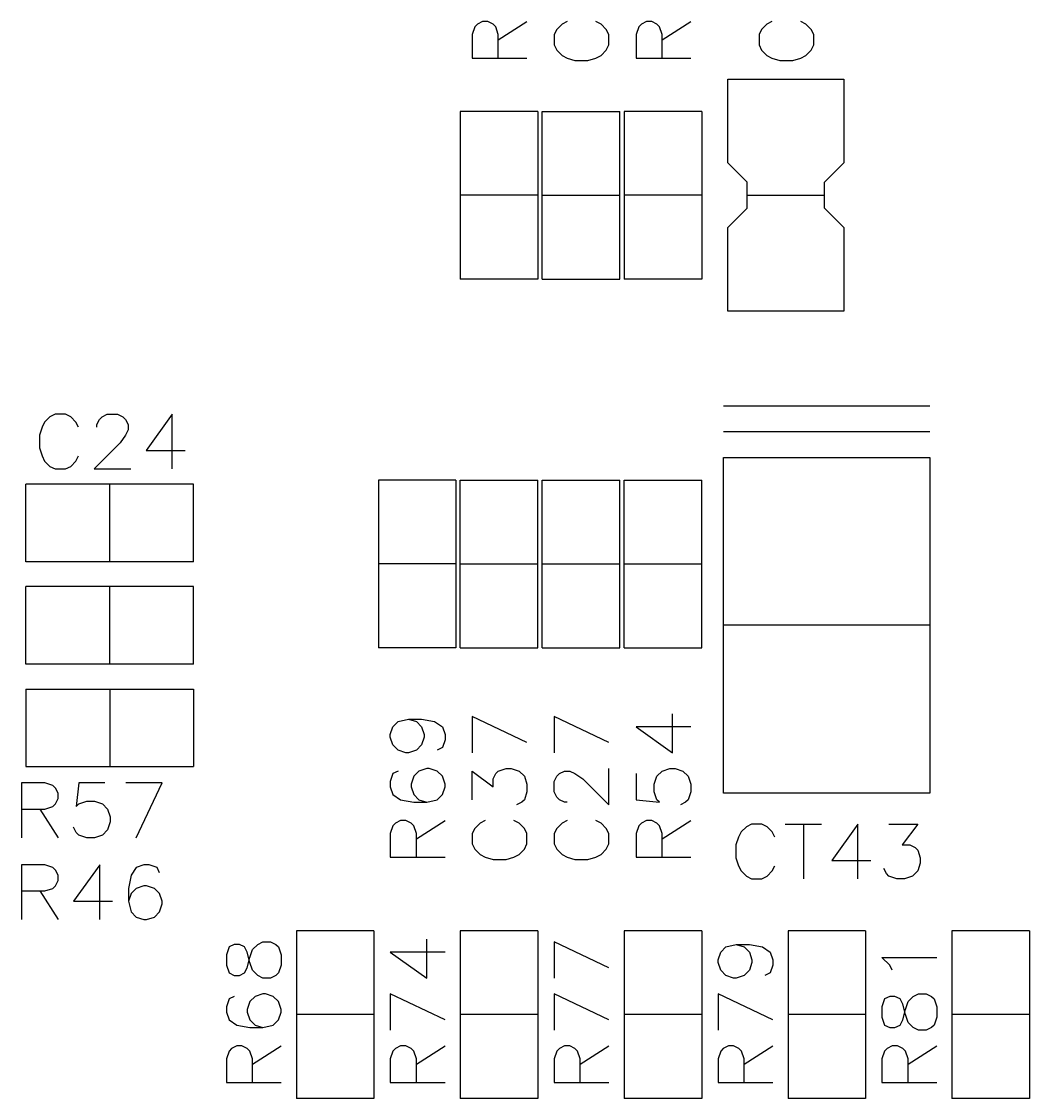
# Model space of a CAD drawing. Extents: x 295 to 953, y 10 to 290.
# Drawn here: x 522.26 to 558.19, y 92.53 to 130.92 of the extents above; entities that cross this region are included whole.
import ezdxf

# ---------------------------------------------------------------- set-up
doc = ezdxf.new("R2010")
doc.units = 0
doc.header["$LTSCALE"] = 5
doc.header["$MEASUREMENT"] = 0
doc.layers.add('DV-PEI-A6_BSK', color=2, linetype='CONTINUOUS')

msp = doc.modelspace()

# ---------------------------------------------------------------- linework, layer by layer
at = {"layer": 'DV-PEI-A6_BSK', "color": 7}
for p, q in [((538.698, 130.923), (538.517, 130.829)), ((538.885, 130.923), (538.698, 130.923)), ((539.072, 130.829), (538.885, 130.923)), ((539.259, 130.274), (540.281, 130.923)), ((541.713, 130.923), (541.532, 130.829)), ((542.922, 130.829), (542.735, 130.923)), ((544.54, 130.923), (544.359, 130.829)), ((544.727, 130.923), (544.54, 130.923)), ((544.914, 130.829), (544.727, 130.923)), ((545.101, 130.274), (546.123, 130.923)), ((549.015, 130.923), (548.834, 130.829)), ((550.224, 130.829), (550.038, 130.923)), ((538.424, 130.736), (538.33, 130.455)), ((538.517, 130.829), (538.424, 130.736)), ((539.166, 130.736), (539.072, 130.829)), ((539.259, 130.455), (539.166, 130.736)), ((541.345, 130.642), (541.251, 130.455)), ((541.532, 130.829), (541.345, 130.642)), ((543.109, 130.642), (542.922, 130.829)), ((543.202, 130.455), (543.109, 130.642)), ((544.266, 130.736), (544.172, 130.455)), ((544.359, 130.829), (544.266, 130.736)), ((545.008, 130.736), (544.914, 130.829)), ((545.101, 130.455), (545.008, 130.736)), ((548.647, 130.642), (548.554, 130.455)), ((548.834, 130.829), (548.647, 130.642)), ((550.411, 130.642), (550.224, 130.829)), ((550.505, 130.455), (550.411, 130.642)), ((538.33, 130.455), (538.33, 129.62)), ((539.259, 129.62), (539.259, 130.455)), ((541.251, 130.455), (541.251, 130.087)), ((543.202, 130.087), (543.202, 130.455)), ((544.172, 130.455), (544.172, 129.62)), ((545.101, 129.62), (545.101, 130.455)), ((548.554, 130.455), (548.554, 130.087)), ((550.505, 130.087), (550.505, 130.455)), ((541.251, 130.087), (541.345, 129.9)), ((541.345, 129.9), (541.532, 129.713)), ((542.922, 129.713), (543.109, 129.9)), ((543.109, 129.9), (543.202, 130.087)), ((548.554, 130.087), (548.647, 129.9)), ((548.647, 129.9), (548.834, 129.713)), ((550.224, 129.713), (550.411, 129.9)), ((550.411, 129.9), (550.505, 130.087)), ((538.33, 129.62), (540.281, 129.62)), ((541.532, 129.713), (541.713, 129.62)), ((541.713, 129.62), (541.993, 129.532)), ((541.993, 129.532), (542.455, 129.532)), ((542.455, 129.532), (542.735, 129.62)), ((542.735, 129.62), (542.922, 129.713)), ((544.172, 129.62), (546.123, 129.62)), ((548.834, 129.713), (549.015, 129.62)), ((549.015, 129.62), (549.296, 129.532)), ((549.296, 129.532), (549.757, 129.532)), ((549.757, 129.532), (550.038, 129.62)), ((550.038, 129.62), (550.224, 129.713)), ((547.438, 125.881), (547.438, 128.872)), ((547.438, 128.872), (551.58, 128.872)), ((551.58, 128.872), (551.58, 125.881)), ((537.904, 127.721), (537.904, 121.745)), ((540.667, 127.721), (537.904, 127.721)), ((540.667, 127.721), (540.667, 121.745)), ((540.825, 121.745), (540.825, 127.721)), ((540.825, 127.721), (543.588, 127.721)), ((543.588, 121.745), (543.588, 127.721)), ((543.746, 127.721), (543.746, 121.745)), ((546.509, 127.721), (543.746, 127.721)), ((546.509, 127.721), (546.509, 121.745)), ((548.127, 125.192), (547.438, 125.881)), ((551.58, 125.881), (550.89, 125.192)), ((548.127, 124.274), (548.127, 125.192)), ((550.89, 124.274), (550.89, 125.192)), ((540.667, 124.736), (537.904, 124.736)), ((540.825, 124.736), (543.588, 124.736)), ((546.509, 124.736), (543.746, 124.736)), ((548.127, 124.736), (550.89, 124.736)), ((547.438, 123.585), (548.127, 124.274)), ((550.89, 124.274), (551.58, 123.585)), ((547.438, 120.594), (547.438, 123.585)), ((551.58, 123.585), (551.58, 120.594)), ((540.667, 121.745), (537.904, 121.745)), ((540.825, 121.745), (543.588, 121.745)), ((546.509, 121.745), (543.746, 121.745)), ((551.58, 120.594), (547.438, 120.594)), ((554.647, 117.217), (547.292, 117.217)), ((523.275, 116.832), (523.088, 116.645)), ((523.462, 116.925), (523.275, 116.832)), ((523.83, 116.925), (523.462, 116.925)), ((524.017, 116.832), (523.83, 116.925)), ((524.204, 116.645), (524.017, 116.832)), ((524.946, 116.557), (525.04, 116.738)), ((525.04, 116.738), (525.133, 116.832)), ((525.133, 116.832), (525.32, 116.925)), ((525.32, 116.925), (525.688, 116.925)), ((525.688, 116.925), (525.875, 116.832)), ((525.875, 116.832), (525.969, 116.738)), ((525.969, 116.738), (526.062, 116.557)), ((527.639, 116.925), (526.71, 115.628)), ((527.639, 114.974), (527.639, 116.925)), ((522.995, 116.464), (522.907, 116.183)), ((523.088, 116.645), (522.995, 116.464)), ((524.298, 116.464), (524.204, 116.645)), ((524.946, 116.464), (524.946, 116.557)), ((526.062, 116.37), (525.969, 116.183)), ((526.062, 116.557), (526.062, 116.37)), ((522.907, 116.183), (522.907, 115.722)), ((525.969, 116.183), (525.782, 115.903)), ((554.647, 116.3), (547.292, 116.3)), ((522.907, 115.722), (522.995, 115.441)), ((525.782, 115.903), (524.853, 114.974)), ((526.71, 115.628), (528.101, 115.628)), ((522.995, 115.441), (523.088, 115.254)), ((523.088, 115.254), (523.275, 115.067)), ((524.017, 115.067), (524.204, 115.254)), ((524.204, 115.254), (524.298, 115.441)), ((547.292, 103.419), (547.292, 115.377)), ((547.292, 115.377), (554.647, 115.377)), ((554.647, 115.377), (554.647, 103.419)), ((523.275, 115.067), (523.462, 114.974)), ((523.462, 114.974), (523.83, 114.974)), ((523.83, 114.974), (524.017, 115.067)), ((524.853, 114.974), (526.155, 114.974)), ((528.399, 114.431), (522.422, 114.431)), ((522.422, 111.667), (522.422, 114.431)), ((525.408, 111.667), (525.408, 114.431)), ((528.399, 111.667), (528.399, 114.431)), ((534.983, 114.577), (534.983, 108.6)), ((537.746, 114.577), (534.983, 114.577)), ((537.746, 114.577), (537.746, 108.6)), ((537.904, 108.6), (537.904, 114.577)), ((537.904, 114.577), (540.667, 114.577)), ((540.667, 108.6), (540.667, 114.577)), ((540.825, 108.6), (540.825, 114.577)), ((540.825, 114.577), (543.588, 114.577)), ((543.588, 108.6), (543.588, 114.577)), ((543.746, 108.6), (543.746, 114.577)), ((543.746, 114.577), (546.509, 114.577)), ((546.509, 108.6), (546.509, 114.577)), ((528.399, 111.667), (522.422, 111.667)), ((537.746, 111.591), (534.983, 111.591)), ((537.904, 111.591), (540.667, 111.591)), ((540.825, 111.591), (543.588, 111.591)), ((543.746, 111.591), (546.509, 111.591)), ((528.399, 110.779), (522.422, 110.779)), ((522.422, 108.016), (522.422, 110.779)), ((525.408, 108.016), (525.408, 110.779)), ((528.399, 108.016), (528.399, 110.779)), ((554.647, 109.401), (547.292, 109.401)), ((537.746, 108.6), (534.983, 108.6)), ((537.904, 108.6), (540.667, 108.6)), ((540.825, 108.6), (543.588, 108.6)), ((543.746, 108.6), (546.509, 108.6)), ((528.399, 108.016), (522.422, 108.016)), ((522.422, 107.128), (528.399, 107.128)), ((522.422, 107.128), (522.422, 104.365)), ((525.408, 107.128), (525.408, 104.365)), ((528.399, 107.128), (528.399, 104.365)), ((535.503, 105.785), (535.69, 105.971)), ((535.69, 105.971), (536.058, 106.059)), ((536.058, 106.059), (536.338, 105.971)), ((536.058, 106.059), (536.525, 106.059)), ((536.338, 105.971), (536.525, 105.785)), ((536.525, 106.059), (536.987, 105.971)), ((536.987, 105.971), (537.267, 105.785)), ((540.281, 105.224), (538.33, 106.153)), ((538.33, 106.153), (538.33, 104.856)), ((543.202, 105.224), (541.251, 106.153)), ((541.251, 106.153), (541.251, 104.856)), ((545.469, 104.856), (545.469, 106.246)), ((535.409, 105.504), (535.503, 105.785)), ((536.525, 105.785), (536.613, 105.504)), ((537.267, 105.785), (537.36, 105.504)), ((546.123, 105.785), (544.172, 105.785)), ((544.172, 105.785), (545.469, 104.856)), ((535.409, 105.411), (535.409, 105.504)), ((535.503, 105.136), (535.409, 105.411)), ((536.613, 105.411), (536.525, 105.136)), ((536.613, 105.504), (536.613, 105.411)), ((537.36, 105.317), (537.267, 105.043)), ((537.36, 105.504), (537.36, 105.317)), ((535.69, 104.949), (535.503, 105.136)), ((535.964, 104.856), (535.69, 104.949)), ((536.058, 104.856), (535.964, 104.856)), ((536.338, 104.949), (536.058, 104.856)), ((536.525, 105.136), (536.338, 104.949)), ((537.267, 105.043), (537.08, 104.949)), ((522.422, 104.365), (528.399, 104.365)), ((535.503, 104.114), (535.409, 103.833)), ((535.69, 104.207), (535.503, 104.114)), ((536.432, 104.207), (536.245, 104.02)), ((536.706, 104.301), (536.432, 104.207)), ((536.8, 104.301), (536.706, 104.301)), ((537.08, 104.207), (536.8, 104.301)), ((537.267, 104.02), (537.08, 104.207)), ((538.33, 103.185), (538.33, 104.207)), ((538.33, 104.207), (539.072, 103.646)), ((539.072, 103.927), (539.166, 104.114)), ((539.166, 104.114), (539.259, 104.207)), ((539.259, 104.207), (539.534, 104.301)), ((539.534, 104.301), (539.721, 104.301)), ((539.721, 104.301), (540.001, 104.207)), ((540.001, 104.207), (540.188, 104.02)), ((541.345, 104.02), (541.438, 104.114)), ((541.438, 104.114), (541.619, 104.207)), ((541.619, 104.207), (541.806, 104.207)), ((541.806, 104.207), (541.993, 104.114)), ((541.993, 104.114), (542.274, 103.927)), ((543.202, 102.998), (543.202, 104.301)), ((544.172, 104.114), (544.172, 103.185)), ((544.914, 104.02), (545.101, 104.207)), ((545.101, 104.207), (545.376, 104.301)), ((545.376, 104.301), (545.563, 104.301)), ((545.563, 104.301), (545.843, 104.207)), ((545.843, 104.207), (546.03, 104.02)), ((523.1, 103.781), (522.265, 103.781)), ((522.265, 103.781), (522.265, 101.83)), ((523.38, 103.687), (523.1, 103.781)), ((523.474, 103.594), (523.38, 103.687)), ((524.309, 103.781), (524.216, 102.945)), ((525.238, 103.781), (524.309, 103.781)), ((527.277, 103.781), (525.98, 103.781)), ((526.348, 101.83), (527.277, 103.781)), ((535.409, 103.833), (535.409, 103.646)), ((536.245, 104.02), (536.151, 103.74)), ((536.151, 103.74), (536.151, 103.646)), ((537.36, 103.74), (537.267, 104.02)), ((537.36, 103.646), (537.36, 103.74)), ((539.072, 103.646), (539.072, 103.927)), ((540.188, 104.02), (540.281, 103.74)), ((540.281, 103.74), (540.281, 103.465)), ((541.251, 103.833), (541.345, 104.02)), ((541.251, 103.465), (541.251, 103.833)), ((542.274, 103.927), (543.202, 102.998)), ((544.821, 103.74), (544.914, 104.02)), ((544.821, 103.465), (544.821, 103.74)), ((546.03, 104.02), (546.123, 103.74)), ((546.123, 103.74), (546.123, 103.465)), ((523.567, 103.413), (523.474, 103.594)), ((523.567, 103.226), (523.567, 103.413)), ((535.409, 103.646), (535.503, 103.372)), ((535.503, 103.372), (535.777, 103.185)), ((536.151, 103.646), (536.245, 103.372)), ((536.245, 103.372), (536.432, 103.185)), ((537.08, 103.185), (537.267, 103.372)), ((537.267, 103.372), (537.36, 103.646)), ((540.281, 103.465), (540.188, 103.185)), ((541.345, 103.278), (541.251, 103.465)), ((541.438, 103.185), (541.345, 103.278)), ((544.914, 103.185), (544.821, 103.465)), ((546.123, 103.465), (546.03, 103.185)), ((554.647, 103.419), (547.292, 103.419)), ((523.1, 102.852), (523.38, 102.945)), ((523.38, 102.945), (523.474, 103.039)), ((523.474, 103.039), (523.567, 103.226)), ((524.216, 102.945), (524.309, 103.039)), ((524.309, 103.039), (524.59, 103.132)), ((524.59, 103.132), (524.864, 103.132)), ((524.864, 103.132), (525.145, 103.039)), ((525.145, 103.039), (525.332, 102.852)), ((535.777, 103.185), (536.245, 103.091)), ((536.245, 103.091), (536.706, 103.091)), ((536.432, 103.185), (536.706, 103.091)), ((536.706, 103.091), (537.08, 103.185)), ((540.094, 103.091), (539.908, 102.998)), ((540.188, 103.185), (540.094, 103.091)), ((541.619, 103.091), (541.438, 103.185)), ((541.713, 103.091), (541.619, 103.091)), ((544.172, 103.185), (545.008, 103.091)), ((545.008, 103.091), (544.914, 103.185)), ((545.936, 103.091), (545.75, 102.998)), ((546.03, 103.185), (545.936, 103.091)), ((522.265, 102.852), (523.1, 102.852)), ((522.919, 102.852), (523.567, 101.83)), ((525.332, 102.852), (525.425, 102.577)), ((525.425, 102.577), (525.425, 102.39)), ((524.216, 102.016), (524.122, 102.203)), ((525.425, 102.39), (525.332, 102.11)), ((535.503, 102.256), (535.409, 101.976)), ((535.596, 102.349), (535.503, 102.256)), ((535.777, 102.443), (535.596, 102.349)), ((535.964, 102.443), (535.777, 102.443)), ((536.151, 102.349), (535.964, 102.443)), ((536.245, 102.256), (536.151, 102.349)), ((536.338, 101.976), (536.245, 102.256)), ((536.338, 101.794), (537.36, 102.443)), ((538.424, 102.163), (538.33, 101.976)), ((538.611, 102.349), (538.424, 102.163)), ((538.792, 102.443), (538.611, 102.349)), ((540.001, 102.349), (539.814, 102.443)), ((540.188, 102.163), (540.001, 102.349)), ((540.281, 101.976), (540.188, 102.163)), ((541.345, 102.163), (541.251, 101.976)), ((541.532, 102.349), (541.345, 102.163)), ((541.713, 102.443), (541.532, 102.349)), ((542.922, 102.349), (542.735, 102.443)), ((543.109, 102.163), (542.922, 102.349)), ((543.202, 101.976), (543.109, 102.163)), ((544.266, 102.256), (544.172, 101.976)), ((544.359, 102.349), (544.266, 102.256)), ((544.54, 102.443), (544.359, 102.349)), ((544.727, 102.443), (544.54, 102.443)), ((544.914, 102.349), (544.727, 102.443)), ((545.008, 102.256), (544.914, 102.349)), ((545.101, 101.976), (545.008, 102.256)), ((545.101, 101.794), (546.123, 102.443)), ((548.104, 102.221), (547.917, 102.034)), ((548.285, 102.314), (548.104, 102.221)), ((548.659, 102.314), (548.285, 102.314)), ((548.84, 102.221), (548.659, 102.314)), ((549.027, 102.034), (548.84, 102.221)), ((549.488, 102.314), (550.785, 102.314)), ((550.137, 102.314), (550.137, 100.369)), ((552.076, 102.314), (551.153, 101.017)), ((552.076, 100.369), (552.076, 102.314)), ((553.186, 102.314), (554.209, 102.314)), ((554.209, 102.314), (553.654, 101.572)), ((524.309, 101.923), (524.216, 102.016)), ((524.59, 101.83), (524.309, 101.923)), ((524.864, 101.83), (524.59, 101.83)), ((525.145, 101.923), (524.864, 101.83)), ((525.332, 102.11), (525.145, 101.923)), ((535.409, 101.976), (535.409, 101.14)), ((536.338, 101.14), (536.338, 101.976)), ((538.33, 101.976), (538.33, 101.608)), ((540.281, 101.608), (540.281, 101.976)), ((541.251, 101.976), (541.251, 101.608)), ((543.202, 101.608), (543.202, 101.976)), ((544.172, 101.976), (544.172, 101.14)), ((545.101, 101.14), (545.101, 101.976)), ((547.823, 101.847), (547.73, 101.572)), ((547.917, 102.034), (547.823, 101.847)), ((549.12, 101.847), (549.027, 102.034)), ((538.33, 101.608), (538.424, 101.421)), ((538.424, 101.421), (538.611, 101.234)), ((540.001, 101.234), (540.188, 101.421)), ((540.188, 101.421), (540.281, 101.608)), ((541.251, 101.608), (541.345, 101.421)), ((541.345, 101.421), (541.532, 101.234)), ((542.922, 101.234), (543.109, 101.421)), ((543.109, 101.421), (543.202, 101.608)), ((547.73, 101.572), (547.73, 101.111)), ((553.654, 101.572), (553.928, 101.572)), ((553.928, 101.572), (554.115, 101.479)), ((554.115, 101.479), (554.209, 101.386)), ((554.209, 101.386), (554.296, 101.111)), ((535.409, 101.14), (537.36, 101.14)), ((538.611, 101.234), (538.792, 101.14)), ((538.792, 101.14), (539.072, 101.053)), ((539.072, 101.053), (539.534, 101.053)), ((539.534, 101.053), (539.814, 101.14)), ((539.814, 101.14), (540.001, 101.234)), ((541.532, 101.234), (541.713, 101.14)), ((541.713, 101.14), (541.993, 101.053)), ((541.993, 101.053), (542.455, 101.053)), ((542.455, 101.053), (542.735, 101.14)), ((542.735, 101.14), (542.922, 101.234)), ((544.172, 101.14), (546.123, 101.14)), ((547.73, 101.111), (547.823, 100.831)), ((551.153, 101.017), (552.544, 101.017)), ((554.296, 101.111), (554.296, 100.924)), ((523.1, 100.86), (522.265, 100.86)), ((522.265, 100.86), (522.265, 98.909)), ((523.38, 100.766), (523.1, 100.86)), ((523.474, 100.673), (523.38, 100.766)), ((523.567, 100.492), (523.474, 100.673)), ((525.051, 100.86), (524.122, 99.563)), ((525.051, 98.909), (525.051, 100.86)), ((526.348, 100.766), (526.167, 100.492)), ((526.629, 100.86), (526.348, 100.766)), ((526.816, 100.86), (526.629, 100.86)), ((527.096, 100.766), (526.816, 100.86)), ((527.184, 100.579), (527.096, 100.766)), ((547.823, 100.831), (547.917, 100.649)), ((547.917, 100.649), (548.104, 100.462)), ((548.84, 100.462), (549.027, 100.649)), ((549.027, 100.649), (549.12, 100.831)), ((553.099, 100.556), (553.005, 100.737)), ((554.209, 100.649), (554.022, 100.462)), ((554.296, 100.924), (554.209, 100.649)), ((523.474, 100.118), (523.567, 100.305)), ((523.567, 100.305), (523.567, 100.492)), ((526.167, 100.492), (526.074, 100.024)), ((548.104, 100.462), (548.285, 100.369)), ((548.285, 100.369), (548.659, 100.369)), ((548.659, 100.369), (548.84, 100.462)), ((553.186, 100.462), (553.099, 100.556)), ((553.467, 100.369), (553.186, 100.462)), ((553.741, 100.369), (553.467, 100.369)), ((554.022, 100.462), (553.741, 100.369)), ((522.265, 99.931), (523.1, 99.931)), ((522.919, 99.931), (523.567, 98.909)), ((523.1, 99.931), (523.38, 100.024)), ((523.38, 100.024), (523.474, 100.118)), ((526.074, 100.024), (526.074, 99.563)), ((526.167, 99.837), (526.074, 99.563)), ((526.348, 100.024), (526.167, 99.837)), ((526.629, 100.118), (526.348, 100.024)), ((526.722, 100.118), (526.629, 100.118)), ((527.003, 100.024), (526.722, 100.118)), ((527.184, 99.837), (527.003, 100.024)), ((527.277, 99.563), (527.184, 99.837)), ((524.122, 99.563), (525.513, 99.563)), ((526.074, 99.563), (526.167, 99.189)), ((527.184, 99.189), (527.277, 99.469)), ((527.277, 99.469), (527.277, 99.563)), ((526.167, 99.189), (526.348, 99.002)), ((527.003, 99.002), (527.184, 99.189)), ((526.348, 99.002), (526.629, 98.909)), ((526.629, 98.909), (526.722, 98.909)), ((526.722, 98.909), (527.003, 99.002)), ((532.062, 98.511), (532.062, 92.535)), ((534.825, 98.511), (532.062, 98.511)), ((534.825, 98.511), (534.825, 92.535)), ((537.904, 98.511), (537.904, 92.535)), ((540.667, 98.511), (537.904, 98.511)), ((540.667, 98.511), (540.667, 92.535)), ((543.746, 98.511), (543.746, 92.535)), ((546.509, 98.511), (543.746, 98.511)), ((546.509, 98.511), (546.509, 92.535)), ((549.588, 98.511), (549.588, 92.535)), ((552.351, 98.511), (549.588, 98.511)), ((552.351, 98.511), (552.351, 92.535)), ((555.43, 98.511), (555.43, 92.535)), ((558.193, 98.511), (555.43, 98.511)), ((558.193, 98.511), (558.193, 92.535)), ((529.661, 97.939), (529.567, 97.658)), ((529.848, 98.026), (529.661, 97.939)), ((530.029, 98.026), (529.848, 98.026)), ((530.216, 97.939), (530.029, 98.026)), ((530.309, 97.752), (530.216, 97.939)), ((530.496, 97.845), (530.683, 98.026)), ((530.683, 98.026), (530.864, 98.12)), ((530.864, 98.12), (531.145, 98.12)), ((531.145, 98.12), (531.331, 98.026)), ((531.331, 98.026), (531.425, 97.939)), ((531.425, 97.939), (531.518, 97.658)), ((536.706, 96.823), (536.706, 98.213)), ((543.202, 97.191), (541.251, 98.12)), ((541.251, 98.12), (541.251, 96.823)), ((547.187, 97.752), (547.374, 97.939)), ((547.374, 97.939), (547.742, 98.026)), ((547.742, 98.026), (548.022, 97.939)), ((547.742, 98.026), (548.209, 98.026)), ((548.022, 97.939), (548.209, 97.752)), ((548.209, 98.026), (548.671, 97.939)), ((548.671, 97.939), (548.951, 97.752)), ((529.567, 97.658), (529.567, 97.284)), ((530.403, 97.378), (530.309, 97.752)), ((530.309, 97.191), (530.403, 97.565)), ((530.403, 97.565), (530.496, 97.845)), ((531.518, 97.658), (531.518, 97.284)), ((537.36, 97.752), (535.409, 97.752)), ((535.409, 97.752), (536.706, 96.823)), ((547.093, 97.471), (547.187, 97.752)), ((548.209, 97.752), (548.297, 97.471)), ((548.951, 97.752), (549.044, 97.471)), ((553.216, 97.284), (552.935, 97.565)), ((552.935, 97.565), (554.886, 97.565)), ((529.567, 97.284), (529.661, 97.01)), ((530.216, 97.01), (530.309, 97.191)), ((530.496, 97.103), (530.403, 97.378)), ((531.518, 97.284), (531.425, 97.01)), ((547.093, 97.378), (547.093, 97.471)), ((547.187, 97.103), (547.093, 97.378)), ((548.297, 97.378), (548.209, 97.103)), ((548.297, 97.471), (548.297, 97.378)), ((549.044, 97.284), (548.951, 97.01)), ((549.044, 97.471), (549.044, 97.284)), ((553.303, 97.103), (553.216, 97.284)), ((529.661, 97.01), (529.848, 96.916)), ((529.848, 96.916), (530.029, 96.916)), ((530.029, 96.916), (530.216, 97.01)), ((530.683, 96.916), (530.496, 97.103)), ((530.864, 96.823), (530.683, 96.916)), ((531.145, 96.823), (530.864, 96.823)), ((531.331, 96.916), (531.145, 96.823)), ((531.425, 97.01), (531.331, 96.916)), ((547.374, 96.916), (547.187, 97.103)), ((547.648, 96.823), (547.374, 96.916)), ((547.742, 96.823), (547.648, 96.823)), ((548.022, 96.916), (547.742, 96.823)), ((548.209, 97.103), (548.022, 96.916)), ((548.951, 97.01), (548.764, 96.916)), ((529.661, 96.081), (529.567, 95.801)), ((529.848, 96.174), (529.661, 96.081)), ((530.403, 95.988), (530.309, 95.707)), ((530.59, 96.174), (530.403, 95.988)), ((530.864, 96.268), (530.59, 96.174)), ((530.958, 96.268), (530.864, 96.268)), ((531.238, 96.174), (530.958, 96.268)), ((531.425, 95.988), (531.238, 96.174)), ((531.518, 95.707), (531.425, 95.988)), ((537.36, 95.339), (535.409, 96.268)), ((535.409, 96.268), (535.409, 94.965)), ((543.202, 95.339), (541.251, 96.268)), ((541.251, 96.268), (541.251, 94.965)), ((549.044, 95.339), (547.093, 96.268)), ((547.093, 96.268), (547.093, 94.965)), ((553.029, 96.081), (552.935, 95.801)), ((553.216, 96.174), (553.029, 96.081)), ((553.397, 96.174), (553.216, 96.174)), ((553.584, 96.081), (553.397, 96.174)), ((553.677, 95.894), (553.584, 96.081)), ((553.771, 95.707), (553.864, 95.988)), ((553.864, 95.988), (554.051, 96.174)), ((554.051, 96.174), (554.232, 96.268)), ((554.232, 96.268), (554.513, 96.268)), ((554.513, 96.268), (554.699, 96.174)), ((554.699, 96.174), (554.793, 96.081)), ((554.793, 96.081), (554.886, 95.801)), ((529.567, 95.801), (529.567, 95.614)), ((529.567, 95.614), (529.661, 95.339)), ((530.309, 95.707), (530.309, 95.614)), ((530.309, 95.614), (530.403, 95.339)), ((531.425, 95.339), (531.518, 95.614)), ((531.518, 95.614), (531.518, 95.707)), ((552.935, 95.801), (552.935, 95.433)), ((553.771, 95.526), (553.677, 95.894)), ((553.677, 95.339), (553.771, 95.707)), ((554.886, 95.801), (554.886, 95.433)), ((529.661, 95.339), (529.935, 95.152)), ((530.403, 95.339), (530.59, 95.152)), ((531.238, 95.152), (531.425, 95.339)), ((534.825, 95.526), (532.062, 95.526)), ((540.667, 95.526), (537.904, 95.526)), ((546.509, 95.526), (543.746, 95.526)), ((552.351, 95.526), (549.588, 95.526)), ((552.935, 95.433), (553.029, 95.152)), ((553.584, 95.152), (553.677, 95.339)), ((553.864, 95.246), (553.771, 95.526)), ((554.051, 95.059), (553.864, 95.246)), ((554.886, 95.433), (554.793, 95.152)), ((558.193, 95.526), (555.43, 95.526)), ((529.935, 95.152), (530.403, 95.059)), ((530.403, 95.059), (530.864, 95.059)), ((530.59, 95.152), (530.864, 95.059)), ((530.864, 95.059), (531.238, 95.152)), ((553.029, 95.152), (553.216, 95.059)), ((553.216, 95.059), (553.397, 95.059)), ((553.397, 95.059), (553.584, 95.152)), ((554.232, 94.965), (554.051, 95.059)), ((554.513, 94.965), (554.232, 94.965)), ((554.699, 95.059), (554.513, 94.965)), ((554.793, 95.152), (554.699, 95.059)), ((529.661, 94.223), (529.567, 93.943)), ((529.754, 94.317), (529.661, 94.223)), ((529.935, 94.41), (529.754, 94.317)), ((530.122, 94.41), (529.935, 94.41)), ((530.309, 94.317), (530.122, 94.41)), ((530.403, 94.223), (530.309, 94.317)), ((530.496, 93.943), (530.403, 94.223)), ((530.496, 93.762), (531.518, 94.41)), ((535.503, 94.223), (535.409, 93.943)), ((535.596, 94.317), (535.503, 94.223)), ((535.777, 94.41), (535.596, 94.317)), ((535.964, 94.41), (535.777, 94.41)), ((536.151, 94.317), (535.964, 94.41)), ((536.245, 94.223), (536.151, 94.317)), ((536.338, 93.943), (536.245, 94.223)), ((536.338, 93.762), (537.36, 94.41)), ((541.345, 94.223), (541.251, 93.943)), ((541.438, 94.317), (541.345, 94.223)), ((541.619, 94.41), (541.438, 94.317)), ((541.806, 94.41), (541.619, 94.41)), ((541.993, 94.317), (541.806, 94.41)), ((542.087, 94.223), (541.993, 94.317)), ((542.18, 93.943), (542.087, 94.223)), ((542.18, 93.762), (543.202, 94.41)), ((547.187, 94.223), (547.093, 93.943)), ((547.28, 94.317), (547.187, 94.223)), ((547.461, 94.41), (547.28, 94.317)), ((547.648, 94.41), (547.461, 94.41)), ((547.835, 94.317), (547.648, 94.41)), ((547.929, 94.223), (547.835, 94.317)), ((548.022, 93.943), (547.929, 94.223)), ((548.022, 93.762), (549.044, 94.41)), ((553.029, 94.223), (552.935, 93.943)), ((553.122, 94.317), (553.029, 94.223)), ((553.303, 94.41), (553.122, 94.317)), ((553.49, 94.41), (553.303, 94.41)), ((553.677, 94.317), (553.49, 94.41)), ((553.771, 94.223), (553.677, 94.317)), ((553.864, 93.943), (553.771, 94.223)), ((553.864, 93.762), (554.886, 94.41)), ((529.567, 93.943), (529.567, 93.107)), ((530.496, 93.107), (530.496, 93.943)), ((535.409, 93.943), (535.409, 93.107)), ((536.338, 93.107), (536.338, 93.943)), ((541.251, 93.943), (541.251, 93.107)), ((542.18, 93.107), (542.18, 93.943)), ((547.093, 93.943), (547.093, 93.107)), ((548.022, 93.107), (548.022, 93.943)), ((552.935, 93.943), (552.935, 93.107)), ((553.864, 93.107), (553.864, 93.943)), ((529.567, 93.107), (531.518, 93.107)), ((535.409, 93.107), (537.36, 93.107)), ((541.251, 93.107), (543.202, 93.107)), ((547.093, 93.107), (549.044, 93.107)), ((552.935, 93.107), (554.886, 93.107)), ((534.825, 92.535), (532.062, 92.535)), ((540.667, 92.535), (537.904, 92.535)), ((546.509, 92.535), (543.746, 92.535)), ((552.351, 92.535), (549.588, 92.535)), ((558.193, 92.535), (555.43, 92.535))]:
    msp.add_line(p, q, dxfattribs=at)

doc.saveas('drawing.dxf')
